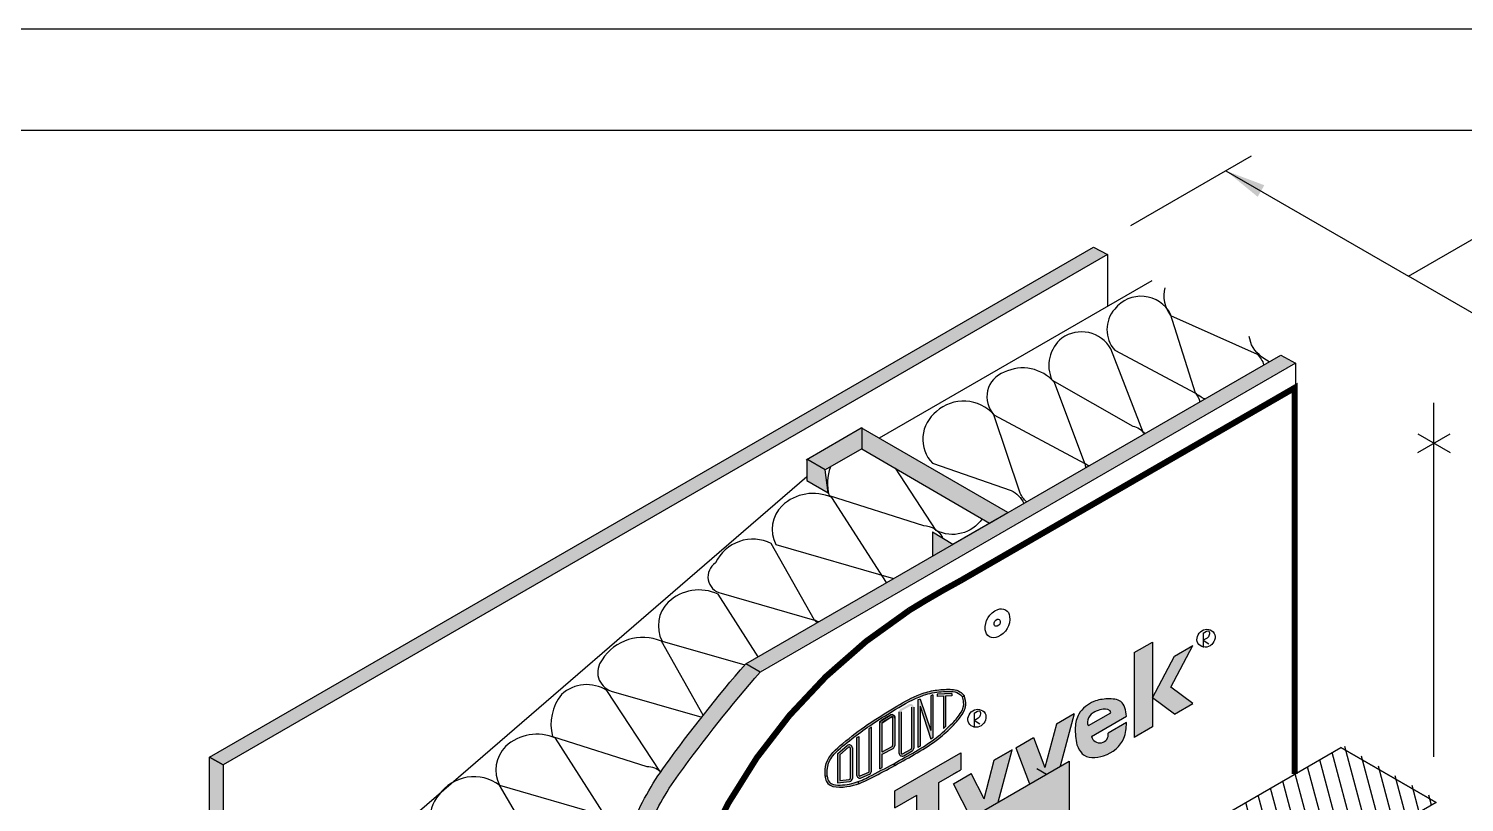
# Model space of a CAD drawing. Extents: x 27.5 to 78.5, y 3.2 to 69.2.
# Drawn here: x 39.84 to 61.04, y 57.75 to 69.18 of the extents above; entities that cross this region are included whole.
import ezdxf

# ---------------------------------------------------------------- set-up
doc = ezdxf.new("R2010")
doc.units = 0
doc.header["$LTSCALE"] = 1.5
doc.header["$MEASUREMENT"] = 0
doc.linetypes.add('DASHED', pattern=[0.75, 0.5, -0.25])
doc.layers.get('DEFPOINTS').update_dxf_attribs({"linetype": 'CONTINUOUS'})
for name, color, linetype in [('8X11-TTB$0$B', 5, 'CONTINUOUS'), ('BRICK', 13, 'CONTINUOUS'), ('CLADDING', 252, 'CONTINUOUS'), ('DUPONTLOGO', 242, 'CONTINUOUS'), ('FASTENING', 7, 'CONTINUOUS'), ('INSULATION', 40, 'CONTINUOUS'), ('STRUCTURE', 252, 'CONTINUOUS'), ('STRUCTURE_SHADING', 254, 'CONTINUOUS'), ('TEXT', 7, 'CONTINUOUS'), ('TYVEK', 160, 'DASHED'), ('TYVEK_TEXT', 182, 'CONTINUOUS')]:
    doc.layers.add(name, color=color, linetype=linetype)
doc.styles.add('DETAILS', font='sanss___.ttf', dxfattribs={"height": 1})
doc.dimstyles.new('TYVEKDETAILS', dxfattribs={"dimscale": 6, "dimtxt": 1.5, "dimasz": 0.1, "dimexe": 0.75, "dimexo": 0.75, "dimgap": 0.75, "dimtad": 0, "dimtih": 1, "dimtoh": 1, "dimdec": 4, "dimzin": 0, "dimtxsty": 'DETAILS', "dimcen": 0.0625, "dimazin": 3, "dimtfac": 1, "dimtdec": 4, "dimtofl": 0, "dimtmove": 0, "dimatfit": 3, "dimtolj": 1, "dimtzin": 0})

# ---------------------------------------------------------------- blocks, each defined once
blk = doc.blocks.new('A$C1409495A')
at = {"layer": 'DUPONTLOGO', "color": 242}
for p, q in [((0.2343235615273898, 0.523827359091797), (0.2343235615273898, 1.616091367395711e-07)), ((0.2343235615273898, 0.2619137603504669), (0.4408312526641112, 0.1288168849679323))]:
    blk.add_line(p, q, dxfattribs=at)
blk.add_ellipse((0.333973993873542, 0.3360725358395484), major_axis=(0.2603864479023359, 0.231586749987972), ratio=0.9031737347499492, dxfattribs=at)
blk.add_spline([(0.2343235615273898, 0.523827359091797), (0.4345512185534517, 0.5967801724010542), (0.456416738787766, 0.4563911861724819), (0.2343235615273898, 0.2619137603504669)], degree=3, dxfattribs=at)

msp = doc.modelspace()

# ---------------------------------------------------------------- hatches: boundary and pattern name
at = {"layer": 'BRICK'}
h = msp.add_hatch(dxfattribs=at)
h.set_pattern_fill('ANSI31', color=256, scale=1.6245, angle=59.99999999999999, style=0)
h.set_pattern_definition([(104.9999999999999, (50.56781431958203, 67.5186470789785), (-0.1961433131008239, -0.0525564423461306), [])])
h.paths.add_polyline_path([(60.66183372181565, 57.76981450967052), (59.25497545336782, 58.58206450967052), (57.63047545336773, 57.64415899737193), (59.03733372181561, 56.83190899737194)])
at = {"layer": 'DUPONTLOGO'}
h = msp.add_hatch(color=256, dxfattribs=at)
edge = h.paths.add_edge_path()
edge.add_spline(control_points=[(52.61744455669179, 59.14597856791458), (52.48420169411786, 59.06458767891292), (52.21997192054407, 58.90318394023267), (51.88438710409029, 58.64491547419178), (51.59756140930233, 58.39787272956202), (51.59730538816677, 58.20115589947955), (51.59722103851129, 58.13634485639569)], knot_values=[0, 0, 0, 0, 0.2326628988775917, 0.4613865531098924, 0.6535218754829092, 0.7479263056417517, 0.7479263056417517, 0.7479263056417517, 0.7479263056417517], degree=3, periodic=0)
edge.add_spline(control_points=[(51.59722103851129, 58.13634485639569), (51.5974765161063, 58.13472235730982), (51.59773199370131, 58.13309985822398), (51.59798869368207, 58.13147839984743)], knot_values=[0, 0, 0, 0, 0.002347442690703379, 0.002347442690703379, 0.002347442690703379, 0.002347442690703379], degree=3, periodic=0)
edge.add_line((51.59798869368207, 58.13147839984737), (51.62886304198116, 58.13636769828467))
edge.add_spline(control_points=[(51.62886304198113, 58.13636769828465), (51.62873331729274, 58.13716841809404), (51.6286039016142, 58.13797348769783), (51.62847471446041, 58.13878291160297)], knot_values=[0.001174582396085617, 0.001174582396085617, 0.001174582396085617, 0.001174582396085617, 0.002358172592852494, 0.002358172592852494, 0.002358172592852494, 0.002358172592852494], degree=3, periodic=0)
edge.add_spline(control_points=[(51.62847471446695, 58.13878291156323), (51.62860692522783, 58.21666875837139), (51.63030984624513, 58.28799966799179), (51.68398727089463, 58.41030542073478), (51.73323759695587, 58.46647129982669), (51.87536628758209, 58.59705748457944), (51.96873166033076, 58.66894025989563), (52.1454432998805, 58.80374163735325), (52.23435578492783, 58.86673253559736), (52.42709744554014, 58.99308028663814), (52.53027609678858, 59.0561130631928), (52.63342830357561, 59.11912559162608)], knot_values=[0.001204580648238207, 0.001204580648238207, 0.001204580648238207, 0.001204580648238207, 0.1148556554967574, 0.1148556554967574, 0.2297113109935148, 0.2297113109935148, 0.3984913275604529, 0.3984913275604529, 0.5672713441273911, 0.5672713441273911, 0.7479263056417517, 0.7479263056417517, 0.7479263056417517, 0.7479263056417517], degree=3, periodic=0)
edge.add_spline(control_points=[(52.63342830357561, 59.11912559162608), (52.7698400673041, 59.20032221877079), (52.90537389195271, 59.28013535201706), (53.13759911919061, 59.35930738347995), (53.22311827261839, 59.37673813590829), (53.40306514571377, 59.39076456467104), (53.506698311695, 59.39663093072601), (53.58841313275399, 59.34652490048915), (53.60652997050913, 59.32847687056947), (53.62593414948861, 59.30806564574565)], knot_values=[0, 0, 0, 0, 0.2378461726929006, 0.2378461726929006, 0.3759363467751121, 0.3759363467751121, 0.5140265208573236, 0.5140265208573236, 0.5560477353908875, 0.5560477353908875, 0.5560477353908875, 0.5560477353908875], degree=3, periodic=0)
edge.add_line((53.62593414948871, 59.30806564574562), (53.6540313724994, 59.32384485639571))
edge.add_spline(control_points=[(53.65403137249943, 59.32384485639569), (53.63341945430831, 59.34566469845957), (53.56573057033049, 59.4173203660289), (53.37815717743717, 59.42318731806142), (53.16704604418621, 59.40316560629461), (52.90065146167274, 59.31455233926713), (52.72714935947635, 59.21127836115981), (52.61744455669179, 59.14597856791458)], knot_values=[0, 0, 0, 0, 0.04405701235799464, 0.1446818277776674, 0.2573902707972445, 0.3686265973318987, 0.5599067828171413, 0.5599067828171413, 0.5599067828171413, 0.5599067828171413], degree=3, periodic=0)
h = msp.add_hatch(color=256, dxfattribs=at)
edge = h.paths.add_edge_path()
edge.add_spline(control_points=[(53.65403137249943, 59.32384485639569), (53.6669585709493, 59.27634020563412), (53.69736784049611, 59.16459273495523), (53.6026027401884, 59.00861385723851), (53.46115088890348, 58.85322813548479), (53.25569548976102, 58.66236282353004), (52.9589091480095, 58.47818262152555), (52.73609846182546, 58.35411105343011), (52.62562620550536, 58.29259485639566)], knot_values=[0, 0, 0, 0, 0.07140672790437241, 0.16797347427779, 0.251697098529822, 0.3916885399395568, 0.5846187000068773, 0.7743438912938334, 0.7743438912938334, 0.7743438912938334, 0.7743438912938334], degree=3, periodic=0)
edge.add_line((52.62562620550536, 58.29259485639573), (52.61086066145994, 58.32014102975285))
edge.add_spline(control_points=[(52.61086060545496, 58.32014099859135), (52.82507348157253, 58.43941463964023), (53.04350324582667, 58.55352424207178), (53.32270437687541, 58.76637076119801), (53.40429809390136, 58.84215931708875), (53.52602527346482, 58.97043811246673), (53.57222902507221, 59.02330923720269), (53.63544487542651, 59.12958860118795), (53.64984170152749, 59.17525465539888), (53.64066366555419, 59.25220351527927), (53.63365383030943, 59.27953646038132), (53.62593414948861, 59.30806564574559)], knot_values=[0.0002505584379334802, 0.0002505584379334802, 0.0002505584379334802, 0.0002505584379334802, 0.3681301305683303, 0.3681301305683303, 0.5353339496185356, 0.5353339496185356, 0.6400473331687101, 0.6400473331687101, 0.7273425474151587, 0.7273425474151587, 0.7705355621334626, 0.7705355621334626, 0.7705355621334626, 0.7705355621334626], degree=3, periodic=0)
edge.add_line((53.62593414948861, 59.30806564574561), (53.65403137249933, 59.32384485639569))
h = msp.add_hatch(color=256, dxfattribs=at)
h.paths.add_polyline_path([(52.90687620550522, 59.15637896700517, 0.5705986825333509), (52.83739312903504, 59.19744160821731), (52.71239312903491, 59.12861969429847, 0.2733997692986431), (52.68812620550523, 59.08755705308637), (52.68812620550545, 58.47880595875095, 0.5736723652123047), (52.75798865721481, 58.43795448767695), (52.88298865721469, 58.50829299417681, 0.2709125763483416), (52.90687620550533, 58.54914446525081)])
h.paths.add_polyline_path([(52.71937620550534, 58.47880595875097, 0.5736723652121564), (52.74266368940846, 58.46518880172631), (52.86766368940845, 58.53552730822621, 0.270912576348109), (52.87562620550533, 58.54914446525087), (52.87562620550533, 59.15637896700523, 0.5705986825360169), (52.85246518001519, 59.17006651407593), (52.72746518001532, 59.10124460015712, 0.2733997692978915), (52.71937620550545, 59.08755705308644)], flags=16)
for points in [[(52.96937620550536, 58.55881053319664), (53.00062620550511, 58.57947338128219), (53.00062620550558, 59.16755554570049), (53.15687620550536, 58.68278762171108), (53.18812620550531, 58.7034504697968), (53.18812620550533, 59.33481402355617), (53.15687620550558, 59.32477046740519), (53.15687620550552, 58.81201980007089), (53.00062620550545, 59.27455268665009), (52.96937620550533, 59.26450913049904)], [(53.3769675882686, 59.31965514324327), (53.46937620550522, 59.32362537292875), (53.46937620550528, 59.35490420169592), (53.25062620550531, 59.34550586018111), (53.25062620550531, 59.31422703141396), (53.3457175882686, 59.31831252302687), (53.3457175882686, 58.84046815150806), (53.3769675882686, 58.86973311820822)], [(52.28187620550545, 58.85985059711494), (52.25062620550545, 58.83846030154717), (52.25062620550522, 58.21009270065502, -0.2934388249167285), (52.2415018864759, 58.19588419010967), (52.1165018864759, 58.13869416172876, -0.5462656304046162), (52.09437620550523, 58.15290267227412), (52.09437620550531, 58.72380518192796), (52.06312620550547, 58.70160969981108), (52.06312620550522, 58.15290267227405, 0.5462656304051842), (52.12950324841735, 58.11027714063801), (52.25450324841746, 58.16746716901901, 0.2934388249164255), (52.28187620550533, 58.21009270065502)]]:
    msp.add_hatch(color=256, dxfattribs=at).paths.add_polyline_path(points)
h = msp.add_hatch(color=256, dxfattribs=at)
h.paths.add_polyline_path([(52.40687620550523, 58.24618367718625), (52.43812620551306, 58.26302724528947), (52.43812620560322, 58.45874569753807), (52.60099167083149, 58.54652923528342, 0.2758007751185747), (52.62562620529491, 58.58779214012609), (52.62562620546907, 58.99345167307315, 0.5880955590562489), (52.55402346773143, 59.03327383540748), (52.40687620574851, 58.94190212951131)])
h.paths.add_polyline_path([(52.43812620561948, 58.49424595509965), (52.58616469380706, 58.57403783852536, 0.275800775116446), (52.59437620529479, 58.58779214013951), (52.59437620546907, 58.99345167308656, 0.588095559058059), (52.57050862622315, 59.00672572719802), (52.43812620581718, 58.92452231124485)], flags=16)
h = msp.add_hatch(color=256, dxfattribs=at)
h.paths.add_polyline_path([(52.00062620550568, 58.55193903458656, 0.6390099729077502), (51.92342299360837, 58.58768067959793), (51.78187620550533, 58.46757258212217), (51.78187620550533, 58.03693758050667), (51.95889667985364, 58.0564872779095, 0.3823525855096099), (52.00062620550522, 58.1030790123559)])
h.paths.add_polyline_path([(51.96937620550511, 58.10307901235593, -0.3823525855080085), (51.95546636362132, 58.08754843420716), (51.81312620550534, 58.07182874398669), (51.81312620550523, 58.45310522540017), (51.9436418015399, 58.56385291625708, -0.6390099729074262), (51.96937620550568, 58.55193903458664)], flags=16)
h = msp.add_hatch(color=256, dxfattribs=at)
edge = h.paths.add_edge_path()
edge.add_spline(control_points=[(52.61086060545514, 58.32014099859138), (52.48814625465276, 58.2543580190957), (52.36553312668549, 58.1880832421469), (52.1961367517757, 58.1007922132053), (52.14318820093291, 58.07522457432675), (52.08437719554156, 58.05423312505986)], knot_values=[0.2810519083259829, 0.2810519083259829, 0.2810519083259829, 0.2810519083259829, 0.4864092395876224, 0.4864092395876224, 0.5821236414411977, 0.5821236414411977, 0.5821236414411977, 0.5821236414411977], degree=3, periodic=0)
edge.add_line((52.08437719554149, 58.05423312505983), (52.09488112900259, 58.02480462510025))
edge.add_spline(control_points=[(52.09488112900259, 58.02480462510025), (52.16895593156239, 58.05124858111179), (52.33554682917997, 58.13710393748571), (52.51545472763438, 58.23353976413501), (52.62562620550536, 58.29259485639566)], knot_values=[0.2810600832013738, 0.2810600832013738, 0.2810600832013738, 0.2810600832013738, 0.3977592114784792, 0.5821236414411975, 0.5821236414411975, 0.5821236414411975, 0.5821236414411975], degree=3, periodic=0)
edge.add_line((52.62562614892219, 58.29259482621428), (52.61086060545517, 58.3201409985914))
h = msp.add_hatch(color=256, dxfattribs=at)
edge = h.paths.add_edge_path()
edge.add_line((52.09488112900257, 58.02480462510025), (52.08437719554153, 58.05423312505986))
edge.add_spline(control_points=[(52.08437719554156, 58.05423312505986), (52.0655929818557, 58.04752846381525), (52.04621070326112, 58.04129064771198), (51.94256272998629, 58.01208058398831), (51.83386583030044, 57.99551993097749), (51.71206469566043, 58.01478106191596), (51.68041647124084, 58.02821233152751), (51.64274546183248, 58.06661935487225), (51.63541064577734, 58.09595290809795), (51.62886304198113, 58.13636769828465)], knot_values=[0.002358172592852481, 0.002358172592852481, 0.002358172592852481, 0.002358172592852481, 0.03292931765771284, 0.03292931765771284, 0.1592148645761484, 0.1592148645761484, 0.2213124727474919, 0.2213124727474919, 0.2810519083259829, 0.2810519083259829, 0.2810519083259829, 0.2810519083259829], degree=3, periodic=0)
edge.add_line((51.62886304198116, 58.13636769828467), (51.59798869368208, 58.13147839984737))
edge.add_spline(control_points=[(51.59798869368207, 58.13147839984743), (51.6021700960663, 58.10506636077285), (51.62779433365858, 57.95643100770054), (51.89308254281633, 57.96382632453476), (52.05599983444456, 58.01092439582614), (52.09488112900259, 58.02480462510025)], knot_values=[0.002347442690703379, 0.002347442690703379, 0.002347442690703379, 0.002347442690703379, 0.04058508663443653, 0.2198056076657352, 0.2810600832013738, 0.2810600832013738, 0.2810600832013738, 0.2810600832013738], degree=3, periodic=0)
at = {"layer": 'STRUCTURE'}
h = msp.add_hatch(dxfattribs=at)
h.set_pattern_fill('AR-SAND', color=256, scale=0.25, style=0)
h.set_pattern_definition([(37.50000000000001, (76.08999048823343, 7.033721541266445), (-0.01574833952740204, 0.4817059422532897), [0, -0.38, 0, -0.425, 0, -0.40625]), (7.499999999999999, (76.08999048823343, 7.033721541266445), (0.4424441763169318, 0.7055365163074351), [0, -0.205, 0, -0.3425, 0, -0.13125]), (327.5, (75.78249048823342, 7.033721541266445), (0.7785354654378738, 0.001414763384241124), [0, -0.125, 0, -0.45, 0, -0.5875]), (317.5, (75.78249048823342, 7.033721541266445), (0.7515316511430733, 0.2194188912335623), [0, -0.0625, 0, -0.295, 0, -0.3375])])
h.paths.add_polyline_path([(42.70899020540763, 58.30159015461075), (42.50899020540769, 58.41706020844864), (42.50532327678872, 45.72548620469437), (42.53608028850466, 45.7077286357007), (42.70899020540763, 45.80755822277018)])
h.paths.add_polyline_path([(55.76806102688651, 65.84124820875768), (55.56055027136289, 65.95238192587173), (42.50899020540788, 58.41706020844854), (42.70899020540789, 58.3015901546106)])
h.paths.add_polyline_path([(42.70899020540763, 45.80755822277017), (42.53608028850468, 45.70772863570069), (42.70899020540763, 45.60789904863123)])
h = msp.add_hatch(dxfattribs=at)
h.set_pattern_fill('AR-SAND', color=256, scale=0.25, style=0)
h.set_pattern_definition([(37.50000000000001, (74.53968868966683, 6.784112725348606), (-0.01574833952740204, 0.4817059422532897), [0, -0.38, 0, -0.425, 0, -0.40625]), (7.499999999999999, (74.53968868966683, 6.784112725348606), (0.4424441763169318, 0.7055365163074351), [0, -0.205, 0, -0.3425, 0, -0.13125]), (327.5, (74.23218868966683, 6.784112725348606), (0.7785354654378738, 0.001414763384241124), [0, -0.125, 0, -0.45, 0, -0.5875]), (317.5, (74.23218868966683, 6.784112725348606), (0.7515316511430733, 0.2194188912335623), [0, -0.0625, 0, -0.295, 0, -0.3375])])
h.paths.add_polyline_path([(58.5331259685736, 64.24483722034785), (58.32561521304996, 64.35597093746192), (50.42557564408303, 59.79488096570939), (50.62557564408304, 59.67941091187145)])
h.paths.add_polyline_path([(50.63728690862531, 59.67264941013543), (50.42557564408303, 59.79488096570938, 0.02202440919495274), (49.23908446332102, 58.29683573957614, 0.06029966926027795), (48.74186124972452, 57.40399898430738, 0.04506024657636597), (48.39936600750201, 56.28737606691546, 0.02073115222964359), (48.15017014369368, 54.80090748215729, -0.04479910819463411), (47.9617422420669, 53.9346384563949, -0.02091384948871538), (47.77212284757308, 53.40789263058782, -0.05565526587535707), (47.46866675688049, 52.85051075652142, -0.01612494577826618), (46.86417741450685, 52.04200037745606, -0.03370422444087551), (46.37853862616671, 51.51187574299327), (45.31913900224888, 50.50136698537707), (45.51913900224882, 50.3858969315392), (45.51913900224882, 50.36046517679755), (46.54418963546676, 51.33821013581132, 0.03370422444086479), (47.05165985458741, 51.89216602004284, 0.01612494577826873), (47.66541616367502, 52.7130710572857, 0.05565526587535749), (47.99434096466615, 53.31723333191631, 0.02091384948871565), (48.19075766795198, 53.86286147744845, 0.04479910819463601), (48.38830828113387, 54.77107080177028, -0.02073115222964427), (48.63421506367419, 56.23791981538912, -0.04506024657635373), (48.96405107240266, 57.31327036314376, -0.06032015627787331), (49.43340417992303, 58.15598134137856, -0.02256722528568807)])
h.paths.add_polyline_path([(45.51913900224882, 50.38589693153919), (45.31913900224887, 50.50136698537708), (45.31731199514517, 47.3134735102083), (45.51913900224882, 47.42999838708933)])
h.paths.add_polyline_path([(45.51913900224882, 47.42999838708934), (45.31731199514517, 47.31347351020831), (45.31597749087307, 44.98493441859453), (45.51913900224882, 45.1022297718763)])
h.paths.add_polyline_path([(45.51913900224882, 45.1022297718763), (45.31597749087306, 44.98493441859453), (45.31547207362991, 44.10304604037522), (45.51913900224882, 43.98545888431206)])
at = {"layer": 'STRUCTURE', "linetype": 'CONTINUOUS'}
h = msp.add_hatch(color=253, dxfattribs=at)
h.paths.add_polyline_path([(54.33961344287785, 53.43980005096169), (55.19586901335301, 53.93115555628267), (55.20122098500735, 58.35691337980543), (53.195869013353, 57.19912287915086), (53.19586901335302, 52.33053824663193), (54.3422148782181, 52.99238134029623)])
h.paths.add_polyline_path([(54.570869013353, 57.27129166279956), (54.570869013353, 53.73061264941681), (53.82086901335302, 53.29759994752458), (53.82086901335301, 56.83827896090734)], flags=16)
at = {"layer": 'STRUCTURE_SHADING'}
h = msp.add_hatch(color=256, dxfattribs=at)
h.paths.add_polyline_path([(44.21555275337764, 46.11562183745572), (44.21587480372006, 46.67755845124355), (43.02257064619035, 45.98860397466867), (43.02257064619036, 45.42685329673272)])
h.paths.add_polyline_path([(44.21587480372005, 46.67755845124356), (44.21598272661362, 46.86587008261914), (43.02257064619035, 46.17685329673269), (43.02257064619035, 45.98860397466868)])
h.paths.add_polyline_path([(45.31680240309446, 46.42430062731713), (45.03350125186547, 46.58786462324093), (44.53410243581755, 46.29953658236264), (44.53410243581754, 45.92959841285695), (44.21372658319608, 46.1145674976098), (43.02257064619037, 45.42685329673271), (44.5519870434113, 44.54384432809419), (44.88129918013919, 44.73397277888145), (44.88129918013918, 45.1037158773069), (45.31618946372174, 45.3547998996012)])
h.paths.add_polyline_path([(45.31618946372173, 45.35479989960121), (44.88129918013918, 45.1037158773069), (44.88129918013919, 44.73397277888142), (45.31597749087307, 44.98493441859451)], flags=17)
h.paths.add_polyline_path([(45.31597749087306, 44.98493441859453), (44.88129918013919, 44.73397277888143), (44.8812991801392, 44.35371587730691), (45.31575949048576, 44.6045516544377)])
h.paths.add_polyline_path([(45.03350125186547, 57.14029312431683), (44.22160243581764, 56.67154312431681), (44.53410243581755, 56.49112116519508), (44.53410243581754, 46.86128726029862), (45.03350125186547, 47.14961530117689)])
h.paths.add_polyline_path([(44.53410243581756, 56.4911211651951), (44.22160243581764, 56.6715431243168), (44.21587480372006, 46.67755845124355), (44.53410243581754, 46.86128726029862)])
h.paths.add_polyline_path([(46.07416594527869, 55.60196508343852), (46.38666594527859, 55.42154312431686), (47.18917631692143, 55.88487270341231), (45.04261496929874, 57.13498548442178), (45.03350125186547, 57.1271152379252), (45.03350125186549, 47.14961530117687), (45.31731199514518, 47.31347351020831), (45.31913900224889, 50.50136698537707), (46.07165412129575, 51.21915383452026)])
h.paths.add_polyline_path([(46.38666594527861, 55.42154312431685), (46.07416594527862, 55.60196508343856), (46.07416594527862, 51.22154973883717), (46.37853862616671, 51.51187574299327, 0.0005264766358230605), (46.3866659452786, 51.5196443497678)], flags=17)
h.paths.add_polyline_path([(47.18917631695811, 55.88487270343348), (46.3866659452786, 55.42154312431686), (46.3866659452786, 53.11833380051462), (46.3866659452786, 51.5196443497678, 0.03317715909338365), (46.8641774145067, 52.04200037745589, 0.008495459695957653), (47.1891763169586, 52.46313651395841)])
h.paths.add_polyline_path([(51.60025597998427, 62.66058297385781), (51.32962304130155, 62.81683297385788), (51.32962304130166, 62.50433297385781), (51.64212304130154, 62.32391101473611)])
h.paths.add_polyline_path([(52.14152185734947, 62.97308297385788), (52.14152185734946, 63.27474213204875), (52.13213341294433, 63.28016255295333), (51.32962304130156, 62.81683297385787), (51.60025597998428, 62.66058297385781)])
h.paths.add_polyline_path([(52.14152185734947, 63.27474213204875), (52.14152185734947, 62.97308297385784), (54.02773753927677, 61.87459010556447), (54.29719692240874, 62.0301625529514)])
h.paths.add_polyline_path([(53.18218655076262, 61.74725493297959), (53.18218655076262, 61.38641101473218), (53.48529810636079, 61.56141255295129)])
at = {"layer": 'TYVEK_TEXT'}
h = msp.add_hatch(color=256, dxfattribs=at)
h.paths.add_polyline_path([(57.02662663669072, 60.06417607274519), (56.75599369800831, 59.90792607274523), (56.43123417158905, 59.29259485639461), (56.75599369800831, 59.05226364004364), (57.02662663669091, 59.20851364004361), (56.70186711027183, 59.44884485639455)])
h.paths.add_polyline_path([(56.43123417158915, 59.72042607274557), (56.43123417158932, 60.11774089823755), (56.16060123290647, 59.96149089823752), (56.16060123290627, 58.70851364004356), (56.43123417158897, 58.8647636400437)])
h = msp.add_hatch(color=256, dxfattribs=at)
edge = h.paths.add_edge_path()
edge.add_spline(control_points=[(56.04958030940817, 59.01995631269778), (56.03572364451297, 59.10725311940094), (56.00996662483628, 59.26952200480518), (55.76056344936525, 59.28455574181962), (55.53844452619007, 59.24911803030597), (55.33461218155159, 59.09046900920436), (55.27502858175851, 58.83630604764267), (55.30224885463014, 58.68281778261426), (55.317424529013, 58.59724597579791)], knot_values=[0, 0, 0, 0, 0.5827593182052485, 1.083243575514109, 1.602995822488099, 2.320452805997204, 2.834594860345293, 3.482391664081016, 3.482391664081016, 3.482391664081016, 3.482391664081016], degree=3, periodic=0)
edge.add_spline(control_points=[(55.31742452901291, 58.59724597579791), (55.33902160063523, 58.54783515384089), (55.40508765704061, 58.39668604402011), (55.76150986489119, 58.40563726208776), (56.02733499821647, 58.63205515931867), (56.0435694069315, 58.84672377001326), (56.04958030940799, 58.92620631269771)], knot_values=[0, 0, 0, 0, 0.3828216730715811, 1.171062387004566, 2.162538929496697, 2.745476785218138, 2.745476785218138, 2.745476785218138, 2.745476785218138], degree=3, periodic=0)
edge.add_line((56.04958030940804, 58.92620631269774), (55.77894737072546, 58.76995631269781))
edge.add_arc((55.65396384662155, 58.75305268971257), 0.1261214246964341, -165.3268673162189, 7.7023353980475235, ccw=False)
edge.add_line((55.53195566542874, 58.7211055851571), (55.56244101977915, 58.73870631269769))
edge.add_line((55.56244101977915, 58.73870631269771), (56.04958030940819, 59.01995631269784))
edge = h.paths.add_edge_path(flags=16)
edge.add_spline(control_points=[(55.48694718505477, 58.88261992689714), (55.47249216512848, 58.89640387653743), (55.47249216512848, 58.91670004036403), (55.47375245032001, 58.98004227444034), (55.49659160504417, 59.02206491250943), (55.55694471927019, 59.07718566135714), (55.6412310282267, 59.11774586144963), (55.74424925791702, 59.13230556474279), (55.81591804626425, 59.12307819108606), (55.81812935170712, 59.07094530539596)], knot_values=[0.1693351350576057, 0.1693351350576057, 0.1693351350576057, 0.1693351350576057, 0.2360340609454792, 0.2360340609454792, 0.3507194281854419, 0.3507194281854419, 0.4654047954254047, 0.4654047954254047, 0.5437012250705168, 0.5437012250705168, 0.5437012250705168, 0.5437012250705168], degree=3, periodic=0)
edge.add_line((55.81812935170714, 59.07094530539596), (55.48694718505469, 58.88261992689729))
for points in [[(54.61845271833702, 58.02045196416815), (55.07117988706875, 58.28183411690487), (55.27782900459511, 59.05450728909823), (55.01556947817596, 58.90309168092259), (54.84481630270295, 58.26463554167468), (54.67406312722981, 58.70592289727375), (54.41180360081068, 58.5545072890982)], [(53.75025619021345, 57.51919846494651), (54.15525978949242, 57.75302740201299), (54.35767701307418, 58.52325728909823), (54.09541748665501, 58.37184168092244), (53.94547497478572, 57.80128645868008), (53.75391113570882, 58.17467289727379), (53.49165160928975, 58.02325728909819)], [(52.95038573192448, 57.85509485639566), (52.95038573192448, 56.85509485639566), (53.195869013353, 56.99682469500997), (53.195869013353, 57.19912287915086), (53.27514525834364, 57.24489304053655), (53.27514525834374, 58.04259485639564), (53.59990478476288, 58.23009485639566), (53.59990478476288, 58.48009485639565), (52.62562620550533, 57.91759485639565), (52.62562620550534, 57.66759485639566)]]:
    msp.add_hatch(color=256, dxfattribs=at).paths.add_polyline_path(points)

# ---------------------------------------------------------------- linework, layer by layer
at = {"layer": '8X11-TTB$0$B', "color": 7}
msp.add_line((29.01837415067016, 67.67939514441564), (77.01837415067018, 67.67939514441565), dxfattribs=at)
at = {"layer": 'BRICK'}
for points in [[(59.21311344287794, 58.55789546664539), (60.61997171132587, 57.74564546664533), (58.99547171132573, 56.80773995434681), (57.58861344287794, 57.61998995434681), (59.21311344287794, 58.55789546664539)], [(57.58861344287794, 57.61998995434681), (59.21311344287794, 58.55789546664539)], [(60.61997171132577, 57.74564546664539), (59.21311344287794, 58.55789546664539)]]:
    msp.add_lwpolyline(points, dxfattribs=at)
at = {"layer": 'CLADDING'}
msp.add_lwpolyline([(51.62886304198105, 58.13636769828464), (51.59798869368205, 58.13147839984736)], dxfattribs=at)
at = {"layer": 'DEFPOINTS'}
msp.add_line((27.51837415067017, 69.17939514441564), (78.51837415067018, 69.17939514441564), dxfattribs=at)
at = {"layer": 'DUPONTLOGO'}
for p, q in [((52.87562620550533, 59.15637896700523), (52.87562620550533, 58.54914446525087)), ((52.90687620550522, 59.15637896700517), (52.90687620550533, 58.54914446525081)), ((53.00062620550545, 59.27455268665009), (52.96937620550533, 59.26450913049904)), ((52.96937620550533, 59.26450913049904), (52.96937620550533, 58.55881053319663)), ((53.00062620550545, 59.27455268665009), (53.15687620550545, 58.81201980007121)), ((53.00062620550556, 59.16755554570049), (53.15687620550533, 58.68278762171108)), ((53.00062620550556, 59.1675555457006), (53.00062620550511, 58.57947338128233)), ((53.18812620550533, 59.33481402355617), (53.15687620550545, 59.32477046740517)), ((53.15687620550557, 59.32477046740517), (53.15687620550557, 58.81201980007112)), ((53.18812620550533, 59.33481402355617), (53.18812620550533, 58.70345046979681)), ((53.46937620550533, 59.35490420169592), (53.25062620550533, 59.34550586018111)), ((53.25062620550533, 59.34550586018111), (53.25062620550533, 59.31422703141396)), ((53.34571758826871, 59.31831252302687), (53.25062620550523, 59.31422703141396)), ((53.3457175882686, 59.31898383313507), (53.3457175882686, 58.84046815150811)), ((53.47071758826859, 59.32368300389246), (53.3769675882686, 59.31965514324327)), ((53.3769675882686, 59.31965514324327), (53.3769675882686, 58.86973311820818)), ((53.46937620550533, 59.35490420169592), (53.46937620550522, 59.32362537292875)), ((53.65403137249938, 59.32384485639569), (53.62593414948867, 59.30806564574558)), ((52.4068762057484, 58.94190212951123), (52.55402346773143, 59.03327383540748)), ((52.40687620550523, 58.24618367718625), (52.40687620574851, 58.9419021295112)), ((52.43812620581718, 58.92452231124485), (52.57050862622315, 59.00672572719802)), ((52.43872103808646, 58.97061503891969), (52.56372103808657, 59.03943695283853)), ((52.45379308906685, 58.94323994477834), (52.57879308906674, 59.01206185869715)), ((52.59437620546907, 58.99345167308656), (52.59437620529479, 58.58779214013951)), ((52.62562620546907, 58.99345167307315), (52.62562620529491, 58.58779214012609)), ((52.68812620550523, 59.08755705308635), (52.68812620550545, 58.47880595875095)), ((52.71937620550545, 59.08755705308641), (52.71937620550534, 58.47880595875097)), ((52.06312620550545, 58.70160969981107), (52.09437620550534, 58.72380518192796)), ((52.09437620550534, 58.72380518192796), (52.09437620550523, 58.15290267227403)), ((52.28187620550545, 58.85985059711494), (52.25062620550545, 58.83846030154717)), ((52.25062620550522, 58.210092700655), (52.25062620550545, 58.83846030154717)), ((52.28187620550533, 58.210092700655), (52.28187620550545, 58.85985059711494)), ((52.43812620561948, 58.49424595509965), (52.43812620581718, 58.92452231124485)), ((53.3769675882686, 58.86973311820821), (53.34571758826871, 58.8404681515082)), ((51.78187620550533, 58.46757258212217), (51.92342299360837, 58.58768067959793)), ((51.81312620550523, 58.45310522540016), (51.9436418015399, 58.56385291625708)), ((51.96937620550568, 58.5519390345866), (51.96937620550511, 58.10307901235593)), ((52.00062620550568, 58.55193903458656), (52.00062620550522, 58.1030790123559)), ((52.06312620550545, 58.70160969981107), (52.06312620550522, 58.15290267227403)), ((52.43812620561937, 58.49424595509959), (52.58616469380706, 58.57403783852536)), ((52.43812620560333, 58.45874569753813), (52.60099167083149, 58.54652923528342)), ((52.74266368940845, 58.46518880172631), (52.86766368940845, 58.53552730822621)), ((53.00062620550511, 58.57947338128221), (52.96937620550533, 58.55881053319663)), ((53.18812620550533, 58.70345046979681), (53.15687620550533, 58.68278762171108)), ((51.78187620550533, 58.46757258212217), (51.78187620550533, 58.03693758050668)), ((51.81312620550523, 58.45310522540016), (51.81312620550534, 58.07182874398669)), ((52.43812620551306, 58.26302724528947), (52.43812620560322, 58.45874569753799)), ((52.61086060545517, 58.32014099859138), (52.62562614898411, 58.2925948260987)), ((52.62562620550533, 58.29259485639566), (52.61086255454484, 58.32013749806848)), ((52.75798865721481, 58.43795448767694), (52.88298865721469, 58.50829299417681)), ((51.81312620550534, 58.07182874398669), (51.95546636362132, 58.08754843420716)), ((52.11650188647593, 58.13869416172877), (52.24150188647604, 58.19588419010973)), ((52.12950324841733, 58.11027714063801), (52.25450324841745, 58.16746716901898)), ((52.40687620550523, 58.24618367718625), (52.43812620551306, 58.26302724528947)), ((51.78187620550533, 58.03693758050668), (51.95889667985364, 58.0564872779095)), ((52.09488112900259, 58.02480462510024), (52.08437719554149, 58.05423312505989))]:
    msp.add_line(p, q, dxfattribs=at)
for centre, radius, start, end in [((52.46132911455676, 58.92955239770757), 0.04687499999999999, 118.8360950130773, 180), ((52.46132911455699, 58.92955239770762), 0.01562499999999999, 118.8360950130773, 180), ((52.57875120546907, 58.99345167309328), 0.04687499999999999, 359.9999999753909, 121.8383859097844), ((52.58632911455676, 58.99837431162639), 0.04687499999999999, 0, 118.8360950130634), ((52.57875120546907, 58.99345167309328), 0.01562499999999999, 359.9999999753909, 121.8383859097844), ((52.58632911455688, 58.99837431162645), 0.01562499999999999, 0, 118.8360950130791), ((51.95375120550568, 58.55193903458662), 0.04687499999999999, 359.9999999999345, 130.3159340501481), ((51.95375120550568, 58.55193903458662), 0.01562499999999999, 359.9999999999345, 130.3159340501481), ((52.5787512052949, 58.58779214014623), 0.01562499999999999, 298.3244090050583, 359.9999999753742), ((52.5787512052949, 58.58779214014623), 0.04687499999999999, 298.3244090050583, 359.9999999753742), ((52.86000120550534, 58.54914446525087), 0.01562499999999999, 299.3668080741876, 0), ((52.86000120550534, 58.54914446525081), 0.04687499999999999, 299.3668080742091, 1.058488597991058e-11), ((52.73500120550545, 58.47880595875095), 0.04687499999999999, 180.0000000000094, 299.3668080741979), ((52.73500120550533, 58.47880595875097), 0.01562499999999999, 180, 299.3668080742091), ((51.95375120550523, 58.10307901235596), 0.01562499999999999, 276.3020641363324, 359.9999999999296), ((51.95375120550523, 58.10307901235596), 0.04687499999999999, 276.3020641363324, 359.9999999999296), ((52.11000120550522, 58.15290267227403), 0.04687499999999999, 179.9999999999788, 294.5850530263612), ((52.11000120550522, 58.15290267227403), 0.01562499999999999, 179.9999999999788, 294.5850530263612), ((52.23500120550534, 58.21009270065502), 0.01562499999999999, 294.5850530263783, 359.9999999999808), ((52.23500120550534, 58.21009270065502), 0.04687499999999999, 294.5850530263783, 359.9999999999808)]:
    msp.add_arc(centre, radius, start, end, dxfattribs=at)
for points in [[(52.61744455669179, 59.14597856791458), (52.9547878198706, 59.32640018586805), (53.16659152031263, 59.39446834173228), (53.39068025099334, 59.41890219720987), (53.58869538018336, 59.38296582949094), (53.65403137249943, 59.32384485639569)], [(52.62562620550536, 58.29259485639566), (52.95568627730665, 58.47979245744333), (53.27740127067466, 58.69283623157586), (53.48438875030627, 58.88137428595125), (53.59439783451727, 59.00761446348057), (53.67588853510062, 59.18271389734324), (53.65403137249943, 59.32384485639569)], [(51.59722103851129, 58.13634485639569), (51.61475994687463, 58.32433733610666), (51.86023440929841, 58.6199827600714), (52.22465974660065, 58.89648269416481), (52.61744455669179, 59.14597856791458)], [(51.59722103851129, 58.13634485639569), (51.61678911604815, 58.05756867109827), (51.96872161662998, 57.98957237951451), (52.30010572334925, 58.11939731646286), (52.62562620550536, 58.29259485639566)]]:
    msp.add_spline(points, degree=3, dxfattribs=at)
for points, knots in [([(52.63342830357561, 59.11912559162608), (52.7698400673041, 59.20032221877079), (52.90537389195271, 59.28013535201706), (53.13759911919061, 59.35930738347995), (53.22311827261839, 59.37673813590829), (53.40306514571377, 59.39076456467104), (53.506698311695, 59.39663093072601), (53.58841313275399, 59.34652490048915), (53.60652997050913, 59.32847687056947), (53.62593414948861, 59.30806564574565)], [0, 0, 0, 0, 0.2378461726929006, 0.2378461726929006, 0.3759363467751121, 0.3759363467751121, 0.5140265208573236, 0.5140265208573236, 0.5560477353908875, 0.5560477353908875, 0.5560477353908875, 0.5560477353908875]), ([(52.61086060545496, 58.32014099859135), (52.82507348157253, 58.43941463964023), (53.04350324582667, 58.55352424207178), (53.32270437687541, 58.76637076119801), (53.40429809390136, 58.84215931708875), (53.52602527346482, 58.97043811246673), (53.57222902507221, 59.02330923720269), (53.63544487542651, 59.12958860118795), (53.64984170152749, 59.17525465539888), (53.64066366555419, 59.25220351527927), (53.63365383030943, 59.27953646038132), (53.62593414948861, 59.30806564574559)], [0.0002505584379334802, 0.0002505584379334802, 0.0002505584379334802, 0.0002505584379334802, 0.3681301305683303, 0.3681301305683303, 0.5353339496185356, 0.5353339496185356, 0.6400473331687101, 0.6400473331687101, 0.7273425474151587, 0.7273425474151587, 0.7705355621334626, 0.7705355621334626, 0.7705355621334626, 0.7705355621334626]), ([(51.62847471446695, 58.13878291156323), (51.62860692522783, 58.21666875837139), (51.63030984624513, 58.28799966799179), (51.68398727089463, 58.41030542073478), (51.73323759695587, 58.46647129982669), (51.87536628758209, 58.59705748457944), (51.96873166033076, 58.66894025989563), (52.1454432998805, 58.80374163735325), (52.23435578492783, 58.86673253559736), (52.42709744554014, 58.99308028663814), (52.53027609678858, 59.0561130631928), (52.63342830357561, 59.11912559162608)], [0.001204580648238207, 0.001204580648238207, 0.001204580648238207, 0.001204580648238207, 0.1148556554967574, 0.1148556554967574, 0.2297113109935148, 0.2297113109935148, 0.3984913275604529, 0.3984913275604529, 0.5672713441273911, 0.5672713441273911, 0.7479263056417517, 0.7479263056417517, 0.7479263056417517, 0.7479263056417517]), ([(51.62847471446041, 58.13878291160297), (51.63512437438541, 58.0971193750425), (51.64237950550206, 58.06699246123561), (51.68041647124084, 58.02821233152751), (51.71206469566043, 58.01478106191596), (51.83386583030044, 57.99551993097749), (51.94256272998629, 58.01208058398831), (52.10945699285132, 58.05911471209881), (52.17893606309846, 58.09192858897523), (52.36553312668549, 58.1880832421469), (52.48814625465276, 58.2543580190957), (52.61086060545514, 58.32014099859138)], [0.001174582396085617, 0.001174582396085617, 0.001174582396085617, 0.001174582396085617, 0.06209760817134347, 0.06209760817134347, 0.1241952163426869, 0.1241952163426869, 0.2504807632611225, 0.2504807632611225, 0.3767663101795581, 0.3767663101795581, 0.5821236414411975, 0.5821236414411975, 0.5821236414411975, 0.5821236414411975])]:
    msp.add_open_spline(points, degree=3, knots=knots, dxfattribs=at)
at = {"layer": 'FASTENING'}
for points in [[(54.14757902146115, 60.59641183274766, -0.546252201092799), (54.32078410221803, 60.49641183274765, -0.3537160203436517), (54.14757902146115, 60.19641183274765, -0.5560120530374328), (53.96366703416066, 60.29787373074381, -0.3458248453514607), (54.14757902146115, 60.59641183274766, -1.000000000000007)], [(54.14061446133863, 60.45332910496284, -0.546252201092799), (54.18391573152785, 60.42832910496285, -0.3537160203436517), (54.14061446133863, 60.35332910496285, -0.5560120530374328), (54.09463646451351, 60.37869457946189, -0.3458248453514607), (54.14061446133863, 60.45332910496284, -1.000000000000007)]]:
    msp.add_lwpolyline(points, format="xyb", dxfattribs=at)
at = {"layer": 'INSULATION'}
for points in [[(52.40276635162134, 63.13475339476572), (56.42930695338185, 65.45947769509506)], [(45.03350125186548, 57.12711523792519), (51.32962304130164, 62.5641973965814)]]:
    msp.add_lwpolyline(points, dxfattribs=at)
for points in [[(56.61372720001847, 65.35300261605538, 0.2323938679530613), (56.69941119179247, 64.94412808040873), (57.97812226755775, 64.37238590055541, -0.1177597259248474), (58.07716543362899, 64.21252839043764)], [(57.20432634166004, 63.7085945057289, -0.05570116676894305), (57.06540832674745, 63.79563297704222), (56.69941119179247, 64.96094417695123, 0.5459186907667994), (55.87524592065103, 65.03719830668477, 0.3833368431207439), (55.87524592065103, 64.43110855058852), (57.06540832674745, 63.79563297704222, -0.09271651603963602), (57.13189294766367, 63.66677506620665, -0.09271651603963602)], [(56.31263743767616, 63.19377767697912, -0.007777833478206929), (56.30048994014599, 63.20331817367867), (55.81811046440679, 64.44993506770315, 0.4411467991369616), (55.09453829981494, 64.60834498309355, 0.3448708299361884), (54.94959487062017, 63.98561976215082), (56.14199412178726, 63.30662929865621, -0.1816266251347483), (56.31542029607728, 63.19538436102609, -0.1816266251347483)], [(58.15484238212407, 64.25737519756125, -0.140123211899804), (57.89399564582853, 64.50691365237701), (57.86079488430709, 64.63300775283366)], [(55.49051843014092, 62.71912704667154, -0.02638599692185849), (55.43282865592141, 62.75713441244444), (54.98324492911541, 63.95198756906599, 0.3427013915771003), (54.24293921574707, 64.10333141743014, 0.5367475441717707), (54.08910890142069, 63.4760261114478), (55.43282865592141, 62.75713441244444, -0.03202871412555263), (55.44495170705714, 62.69281908683293, -0.03202871412555263)], [(54.57251134264153, 62.1891154075844, -0.09363444631589324), (54.4764165596961, 62.31473881423745), (54.08910890142069, 63.4760261114478, 0.4190233518637325), (53.24335571456216, 63.52342509312104, 0.4440705377667838), (53.1829549956918, 62.75805491973177), (54.34388939123257, 62.35447268478492, -0.1889720325962662), (54.53161561608682, 62.1655042488493, -0.1889720325962662)], [(51.67587165392036, 62.70423970355979, 0.1556534662014546), (51.65552158257351, 62.28108255776196), (53.04943208039882, 61.83733910693903, -0.2860753718579096), (53.3295255787131, 61.66218870553028)], [(53.91647753364084, 61.93938562385456, -0.3785073468656779), (53.2376075505974, 61.76473876505302), (52.6366279903238, 62.68474343701076)], [(52.50370007836959, 60.99468666725858), (51.69806582894667, 62.25347005927475, 0.3022487078637426), (50.96164493973155, 62.13181285104361, 0.3254773018761404), (50.8711739954625, 61.5589607878485), (52.60939477628574, 61.05570952955238)], [(51.49956033819669, 60.41494631796155, -0.01957912682887959), (51.44337698832252, 60.44019847220276), (50.80343050130458, 61.57424043280216, 0.4196590541152587), (49.97987442108232, 61.28693703829476, 0.6628890130937124), (50.06144411168562, 60.83906118643797), (51.44337698832252, 60.44019847220276, -0.03099049943975664), (51.48103884766079, 60.40425293041486)], [(50.60900899312345, 59.90078625915624), (50.01631857505401, 60.82685023348125, 0.3022487078637426), (49.27989768583888, 60.70519302525012, 0.3254773018761404), (49.18942674156983, 60.13234096205503), (50.41143627627576, 59.77854365231431)], [(49.79800511738201, 59.03638403829554), (49.1815921947894, 60.12872243448418, 0.3678650593396977), (48.30501642589513, 59.85460704055581, 0.5266669533475469), (48.43960580517044, 59.39354318811998), (49.77558055088545, 59.00794521716617)], [(49.17066176464688, 58.19989656956376, -0.008142002582114763), (49.15518237890778, 58.20748115956369), (48.37585309403543, 59.4005110568695, 0.3418015548069405), (47.70505252393337, 59.34235108002608, 0.2399330181346206), (47.57309641088389, 58.72382495227267), (48.96700690870922, 58.28008150144976, -0.1815913974806584), (49.17247798744089, 58.20254533703601)], [(48.78372982878422, 57.50294282968842, -0.1604671838040611), (48.34929769547393, 57.54989165646995), (47.61564065725707, 58.69621245378544, 0.3022487078637426), (46.87921976804193, 58.57455524555434, 0.3254773018761404), (46.78874882377289, 58.0017031823592), (48.34929769547393, 57.54989165646995, -0.4122668321748071), (48.10591024484987, 56.82103906585645, -0.4290572560126745), (47.45002563735122, 56.87658075384125), (46.78874882377289, 58.0017031823592, 0.4190233518637325), (45.89630683762756, 57.86366869279359, 0.4440705377667838), (46.00296644937668, 57.05216681049942), (47.30302170675208, 56.8886398484356, -0.755324433505207), (47.35632975944564, 56.14202964473809, -0.3502475624283515), (46.6034097945285, 56.36083424621713), (45.92160370758794, 57.08985596167955)]]:
    msp.add_lwpolyline(points, format="xyb", dxfattribs=at)
at = {"layer": 'STRUCTURE'}
for p, q in [((55.76806102688651, 65.84124820875768), (55.76806102688651, 65.07770718143244)), ((58.54483723311695, 64.23807571861119), (58.54483723311695, 63.88033329022308)), ((51.32023459689642, 62.81141255295331), (52.13213341294435, 63.28016255295334)), ((54.29719692240825, 62.03016255295169), (52.13213341294717, 63.28016255295169)), ((52.14152185734947, 63.28558297385788), (52.14152185734947, 62.97308297385788)), ((53.4852981063575, 61.56141255295331), (54.13481715919585, 61.93641255295334)), ((53.18218655076262, 61.74725493297961), (53.4852981063575, 61.56141255295331))]:
    msp.add_line(p, q, dxfattribs=at)
at = {"layer": 'STRUCTURE', "color": 7, "linetype": 'CONTINUOUS'}
for p, q in [((53.195869013353, 57.19912287915086), (55.20122098500735, 58.35691337980543)), ((55.20122098500735, 58.35691337980543), (55.19586901335301, 53.93115555628267))]:
    msp.add_line(p, q, dxfattribs=at)
at = {"layer": 'STRUCTURE'}
msp.add_lwpolyline([(42.7089902054079, 58.3015901546106), (42.50899020540789, 58.41706020844853), (55.56055027136287, 65.95238192587175), (55.76806102688651, 65.84124820875768), (42.70899020540764, 58.30159015461045)], close=True, dxfattribs=at)
for points in [[(50.63728690862531, 59.67264941013542), (50.42557564408303, 59.79488096570938), (58.32561521304995, 64.35597093746192), (58.54483723311695, 64.23807571861119), (50.63728690862531, 59.67264941013542)], [(52.14152185734947, 63.28558297385789), (52.14152185734947, 62.97308297385788), (51.60025597998428, 62.66058297385781)], [(52.14152185734947, 63.27474213204875), (52.14152185734947, 62.97308297385785), (54.02773753927342, 61.8745901055664), (54.29719692240455, 62.03016255295383)], [(51.32962304130155, 62.81683297385788), (51.32962304130166, 62.50433297385781), (51.64212304130154, 62.32391101473612), (51.60025597998428, 62.66058297385781), (51.32962304130155, 62.81683297385788)], [(53.18218655076262, 61.74725493297961), (53.18218655076262, 61.38641101473639)], [(42.50532327678871, 45.72548620469437), (42.50899020540769, 58.41706020844865), (42.70899020540763, 58.30159015461076), (42.70899020540763, 45.60789904863123)]]:
    msp.add_lwpolyline(points, dxfattribs=at)
for points in [[(45.31913900224888, 50.50136698537708), (46.37853862616671, 51.51187574299327, 0.03370422444086486), (46.8641774145067, 52.04200037745589, 0.01612494577826863), (47.46866675688045, 52.85051075652136, 0.05565526587535737), (47.77212284757305, 53.40789263058775, 0.02091384948871555), (47.96174224206688, 53.93463845639484, 0.04479910819463596), (48.15017014369367, 54.80090748215726, -0.02073115222964429), (48.39936600750201, 56.28737606691548, -0.04506024657635389), (48.74186124972441, 57.40399898430711, -0.06029966926032423), (49.23908446332131, 58.29683573957654, -0.02202440919494416), (50.42557564408286, 59.7948809657092)], [(45.51913900224882, 50.36046517679755), (46.54418963546676, 51.33821013581132, 0.03370422444086479), (47.05165985458741, 51.89216602004284, 0.01612494577826873), (47.66541616367502, 52.7130710572857, 0.0556552658753575), (47.99434096466615, 53.31723333191631, 0.02091384948871565), (48.19075766795198, 53.86286147744845, 0.04479910819463601), (48.38830828113387, 54.77107080177028, -0.02073115222964426), (48.63421506367419, 56.23791981538912, -0.04506024657635373), (48.96405107240266, 57.31327036314376, -0.06032015627787334), (49.43340417992303, 58.15598134137856, -0.02256722528568795), (50.6372869086253, 59.67264941013542)]]:
    msp.add_lwpolyline(points, format="xyb", dxfattribs=at)
at = {"layer": 'TEXT'}
for p, q in [((56.11432263763221, 66.27210255060712), (57.89215062402762, 67.29853201712537)), ((60.21243648818475, 65.52373454698422), (61.83104374731425, 66.4582378837549)), ((60.58931325182077, 58.42243274712863), (60.58931325182077, 63.65050564525274)), ((60.35020353478217, 62.91964687936272), (60.82842296885937, 63.19574699835889)), ((60.35020353478217, 63.19574699835889), (60.82842296885937, 62.91964687936271))]:
    msp.add_line(p, q, dxfattribs=at)
at = {"layer": 'TYVEK'}
msp.add_lwpolyline([(58.53312596857359, 58.16530451531019, 0.08999999999999998, 0.08999999999999998, 0), (58.53312596857359, 63.87357178848642, 0.08999999999999998, 0.08999999999999998, 0), (53.59944900083275, 61.02511206306652, 0.08999999999999998, 0.08999999999999998, 0.01524367616600855), (52.84389857212201, 60.58731007387706, 0.08999999999999998, 0.08999999999999998, 0.2219802846438512), (49.19318095650893, 54.75825043944288, 0.08999999999999998, 0.08999999999999998, -0.1946942337071283), (46.69290249948324, 50.37448699744448, 0.08999999999999998, 0.08999999999999998, 0), (46.69290249948322, 48.36531686942255, 0.08999999999999998, 0.08999999999999998, 0), (46.86364532126525, 48.10329210944059, 0.08999999999999998, 0.08999999999999998, -0.1453914705926476), (46.87013253762586, 48.08145422188846, 0.08999999999999998, 0.08999999999999998, 0), (46.87013253762585, 46.51769788898353, 0.08999999999999998, 0.08999999999999998, 0), (46.87013253762584, 45.88222625319966, 0.08999999999999998, 0.08999999999999998, 0), (51.09191416054813, 48.31967300965366, 0, 0, 0)], format="xyseb", dxfattribs=at)
at = {"layer": 'TYVEK_TEXT'}
for p, q in [((57.182742097011, 60.24849337285567), (57.182742097011, 60.03896249386261)), ((56.16060123290662, 59.96149089823749), (56.43123417158925, 60.11774089823749)), ((56.43123417158925, 60.11774089823749), (56.43123417158892, 58.86476364004366)), ((56.70186711027167, 59.44884485639455), (57.02662663669081, 60.06417607274503)), ((56.75599369800829, 59.90792607274523), (57.02662663669093, 60.06417607274525)), ((57.182742097011, 60.14372793335914), (57.26534517346569, 60.09048918320612)), ((56.16060123290662, 59.96149089823749), (56.16060123290627, 58.70851364004366)), ((56.43123417158903, 59.29259485639461), (56.75599369800829, 59.90792607274523)), ((56.43123417158915, 59.72042607274557), (56.43123417158892, 58.86476364004366)), ((57.02662663669093, 59.20851364004366), (56.70186711027167, 59.44884485639455)), ((56.75599369800829, 59.05226364004364), (56.43123417158903, 59.29259485639461)), ((56.75599369800829, 59.05226364004364), (57.02662663669093, 59.20851364004366)), ((55.27782900459511, 59.05450728909822), (55.01556947817595, 58.90309168092259)), ((55.27782900459511, 59.05450728909822), (55.07117988706875, 58.28183411690487)), ((55.48694718505475, 58.88261992689733), (55.81812935170712, 59.07094530539596)), ((55.53195566542877, 58.72110558515707), (56.04958030940815, 59.01995631269778)), ((55.01556947817595, 58.90309168092259), (54.84481630270295, 58.26463554167469)), ((55.56244101977915, 58.73870631269771), (55.53195566542877, 58.72110558515711)), ((56.04958030940792, 58.92620631269769), (55.77894737072528, 58.76995631269771)), ((56.43123417158892, 58.86476364004366), (56.16060123290627, 58.70851364004366)), ((54.09541748665515, 58.37184168092251), (54.35767701307418, 58.52325728909822)), ((54.35767701307418, 58.52325728909822), (54.09541748665503, 58.37184168092258)), ((54.15525978949242, 57.75302740201298), (54.35767701307418, 58.52325728909822)), ((54.41180360081068, 58.55450728909822), (54.67406312722983, 58.70592289727374)), ((54.41180360081068, 58.5545072890982), (54.61845271833702, 58.02045196416815)), ((54.67406312722983, 58.70592289727374), (54.84481630270295, 58.26463554167469)), ((52.62562620550533, 57.91759485639566), (53.59990478476288, 58.48009485639566)), ((53.59990478476288, 58.48009485639566), (53.59990478476288, 58.23009485639566)), ((53.94547497478572, 57.80128645868009), (54.09541748665503, 58.37184168092251)), ((53.27514525834385, 58.04259485639572), (53.59990478476288, 58.23009485639566)), ((53.49165160928975, 58.16759485639566), (53.59990478476288, 58.23009485639566)), ((53.49165160928975, 58.02325728909819), (53.75391113570868, 58.1746728972737)), ((53.49165160928975, 58.0232572890982), (53.75391113570878, 58.1746728972737)), ((53.94547497478572, 57.80128645868009), (53.75391113570878, 58.17467289727384)), ((54.72200497756246, 58.25008320505585), (54.86909533606104, 58.1651605469815)), ((52.62562620550533, 57.66759485639566), (52.62562620550533, 57.91759485639567)), ((53.27514525834364, 57.24489304053654), (53.27514525834373, 58.04259485639557)), ((53.75025619021344, 57.51919846494651), (53.49165160928975, 58.02325728909819)), ((52.62562620550533, 57.66759485639566), (52.95038573192448, 57.8550948563956)), ((52.95038573192448, 56.85509485639566), (52.95038573192448, 57.85509485639566))]:
    msp.add_line(p, q, dxfattribs=at)
msp.add_arc((55.65396384662153, 58.75305268971272), 0.1261214246964341, 194.6731326838768, 7.702335397941912, dxfattribs=at)
msp.add_ellipse((57.22260226994946, 60.17339144355477), major_axis=(0.1041545791609344, 0.09263469999518878), ratio=0.9031737347499492, dxfattribs=at)
for points in [[(57.182742097011, 60.24849337285567), (57.26283315982143, 60.27767449817937), (57.27157936791515, 60.22151890368794), (57.182742097011, 60.14372793335914)], [(56.04958030940817, 59.01995631269778), (55.96668710386768, 59.23782339178049), (55.77037721021917, 59.27706551641655), (55.5662134539558, 59.23782339178049), (55.34634197246088, 59.05339005603287), (55.29180808109687, 58.85509536870975), (55.317424529013, 58.59724597579791)], [(55.31742452901291, 58.59724597579791), (55.39578157922699, 58.46568396752242), (55.70975272517592, 58.43680720856698), (56.00948912713249, 58.69650358288143), (56.04958030940799, 58.92620631269771)]]:
    msp.add_spline(points, degree=3, dxfattribs=at)
msp.add_open_spline([(55.81812935170712, 59.07094530539596), (55.81591804626425, 59.12307819108606), (55.74424925791702, 59.13230556474279), (55.6412310282267, 59.11774586144963), (55.55694471927019, 59.07718566135714), (55.49659160504417, 59.02206491250943), (55.47375245032001, 58.98004227444034), (55.47249216512848, 58.91670004036403), (55.47249216512848, 58.89640387653743), (55.48694718505477, 58.88261992689714)], degree=3, knots=[0.1693351350576057, 0.1693351350576057, 0.1693351350576057, 0.1693351350576057, 0.2476315647027177, 0.2476315647027177, 0.3623169319426805, 0.3623169319426805, 0.4770022991826433, 0.4770022991826433, 0.5437012250705168, 0.5437012250705168, 0.5437012250705168, 0.5437012250705168], dxfattribs=at)

# ---------------------------------------------------------------- block references
at = {"layer": 'DUPONTLOGO', "xscale": 0.3999999999999915, "yscale": 0.3999999999999986, "zscale": 0.3999999999999999}
msp.add_blockref('A$C1409495A', (53.70690228641603, 58.85662929922496), dxfattribs=at)

# ---------------------------------------------------------------- leaders
at = {"layer": 'TEXT'}
for points, override in [([(57.5152738603916, 67.0809421161888), (60.21243648818475, 65.52373454698422)], {"dimgap": 0.75, "dimtad": 0, "dimfxl": 3}), ([(62.53652608532546, 64.18192079245422), (60.21243648818475, 65.52373454698422)], {"dimfxl": 3})]:
    msp.add_leader(points, dimstyle='TYVEKDETAILS', override=override, dxfattribs=at)

doc.saveas('drawing.dxf')
